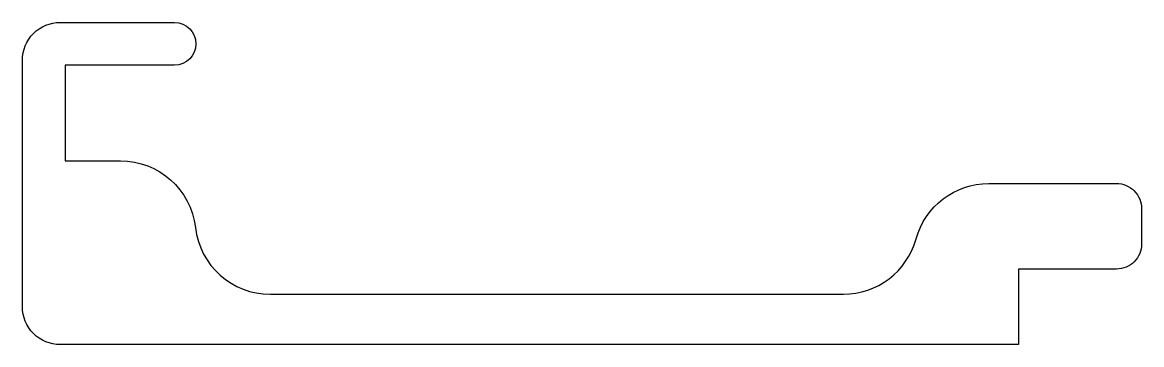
# Model space of a CAD drawing. Extents: x 232.4 to 276.9, y 259.1 to 271.9.
import ezdxf

# ---------------------------------------------------------------- set-up
doc = ezdxf.new("R2010")
doc.units = 0
doc.layers.add('ANA', color=220, linetype='CONTINUOUS')

msp = doc.modelspace()

# ---------------------------------------------------------------- linework, layer by layer
at = {"layer": 'ANA'}
msp.add_lwpolyline([(233.864, 271.923), (238.414, 271.923, -1), (238.414, 270.223), (234.064, 270.223), (234.064, 266.423), (236.264, 266.423, -0.380365), (239.243, 263.773, 0.380365), (242.223, 261.123), (265.005, 261.123, 0.337188), (267.896, 263.323, -0.337188), (270.787, 265.523), (275.864, 265.523, -0.414214), (276.864, 264.523), (276.864, 263.123, -0.414214), (275.864, 262.123), (271.964, 262.123), (271.964, 259.123), (233.864, 259.123, -0.414214), (232.364, 260.623), (232.364, 270.423, -0.414214)], format="xyb", close=True, dxfattribs=at)

doc.saveas('drawing.dxf')
